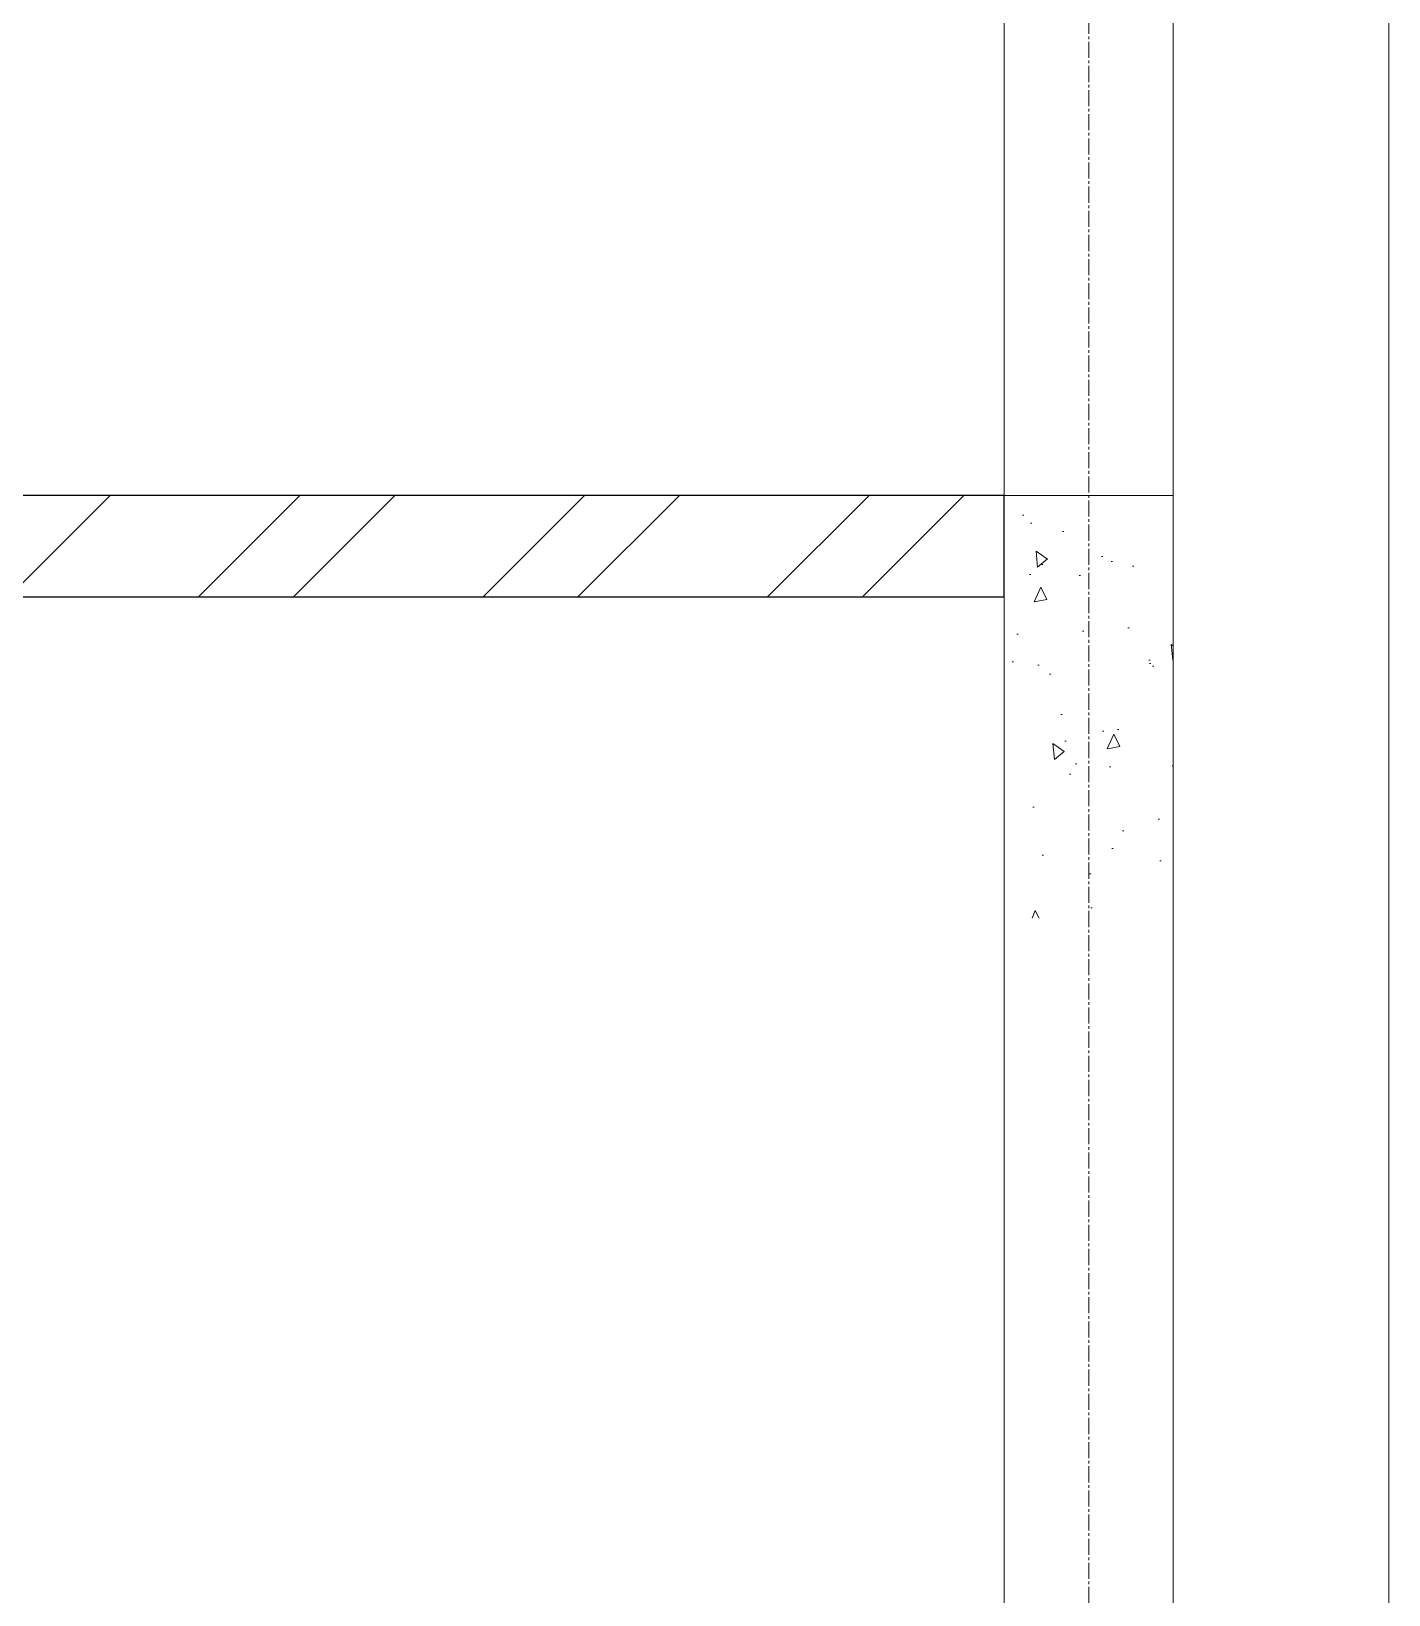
# Model space of a CAD drawing. Header units: millimetres. Extents: x -24360 to 609566, y -391049 to 148426.
# Drawn here: x 212878 to 214484, y 16953 to 18804 of the extents above; entities that cross this region are included whole.
import ezdxf

# ---------------------------------------------------------------- set-up
doc = ezdxf.new("R2010")
doc.units = ezdxf.units.MM
doc.linetypes.add('CENTER2', pattern=[28.575, 19.05, -3.175, 3.175, -3.175])
for name, color, linetype, lineweight in [('A-Wall-Open', 8, 'Continuous', 0), ('АР_Стены кирпич', 32, 'Continuous', 25), ('АР_Стены ПЕНОблок', 52, 'Continuous', 20), ('АР_Штриховка', 8, 'Continuous', 0)]:
    doc.layers.add(name, color=color, linetype=linetype, lineweight=lineweight)
doc.layers.add('АР_Оси_РД_100', color=7, linetype='Continuous', lineweight=0, true_color=0x525252)
doc.layers.add('РД_Витраж_проем', color=80, linetype='Continuous', lineweight=0, plot=False)

msp = doc.modelspace()

# ---------------------------------------------------------------- hatches: boundary and pattern name
at = {"layer": 'АР_Штриховка', "linetype": 'Continuous', "lineweight": 0, "true_color": 0x000000}
h = msp.add_hatch(dxfattribs=at)
h.set_pattern_fill('AR-CONC', color=18, angle=-315, style=0)
h.set_pattern_definition([(95, (194029.4, -14045.81), (140.09465, 117.5534), [19.05, -209.55]), (40, (194029.4, -14045.81), (-160.01845, 110.1767), [15.24, -167.6406]), (145.45144, (194041.07, -14036.02), (-19.9238, 227.7301), [16.19, -178.09024]), (91.1842, (193993.48, -14009.9), (221.4102, 161.9534), [28.575, -314.325]), (141.63556, (194011.93, -13996.4), (-7.0866, 342.8268), [24.285, -267.1356]), (36.18415, (193993.48, -14009.9), (-7.0866, 342.8268), [22.86, -251.4597]), (66, (194020.42, -14000.91), (179.52, 34.89515), [19.05, -209.55]), (11, (194020.42, -14000.91), (-86.5399, 173.9412), [15.24, -167.64]), (116.45145, (194035.38, -13998), (92.98005, 208.83634), [16.19, -178.0899]), (82.5, (194029.4, -14045.81), (-57.60547, 61.97341), [0, -165.608, 0, -170.18, 0, -168.275]), (52.5, (194029.4, -14045.81), (-23.58973, 118.087), [0, -97.028, 0, -161.798, 0, -64.135]), (12.5, (193989.35, -14085.86), (99.92786, 91.8262), [0, -63.5, 0, -198.12, 0, -262.89]), (2.5, (193971.39, -14103.82), (86.7639, 122.7224), [0, -82.55, 0, -131.572, 0, -186.69])])
h.paths.add_polyline_path([(214229.403, 19354.189), (214029.403, 19354.189), (214029.403, 19354.187), (214229.403, 19354.187)], flags=0)
h.paths.add_polyline_path([(214229.404, 18254.187), (214029.404, 18254.187), (214029.404, 17754.187), (214229.404, 17754.187)], flags=0)
h = msp.add_hatch(dxfattribs=at)
h.set_pattern_fill('ANSI32', color=18, scale=25, angle=360, style=0)
h.set_pattern_definition([(45, (194029.4, -14045.8), (-168.3798, 168.3798), []), (45, (194141.65, -14045.8), (-168.3798, 168.3798), [])])
h.paths.add_polyline_path([(214029.4, 18134.189), (214029.4, 18254.189), (210174.589, 18254.189), (210174.589, 18134.189)], flags=0)

# ---------------------------------------------------------------- linework, layer by layer
at = {"layer": 'A-Wall-Open', "color": 18, "linetype": 'Continuous', "lineweight": 0, "true_color": 0x000000}
for p, q in [((214029.403, 19354.187), (214029.404, 18254.187)), ((214229.4, 19354.189), (214229.4, 18254.189)), ((214229.403, 19354.187), (214229.404, 18254.187)), ((214484.4, 19354.189), (214484.4, 18254.189)), ((214029.404, 17754.187), (214029.405, 15554.187)), ((214229.404, 17754.187), (214229.405, 15554.187))]:
    msp.add_line(p, q, dxfattribs=at)
at = {"layer": 'АР_Оси_РД_100', "linetype": 'CENTER2'}
msp.add_line((214129.4, -4259.177), (214129.4, 29954.189), dxfattribs=at)
at = {"layer": 'АР_Стены кирпич', "color": 18, "linetype": 'Continuous', "lineweight": 25, "true_color": 0x000000}
for p, q in [((214029.4, 18254.189), (210174.589, 18254.189)), ((214029.4, 18134.189), (214029.4, 18254.189)), ((210174.589, 18134.189), (214029.4, 18134.189))]:
    msp.add_line(p, q, dxfattribs=at)
at = {"layer": 'АР_Стены ПЕНОблок', "color": 18, "linetype": 'Continuous', "lineweight": 20, "true_color": 0x000000}
for p, q in [((214229.404, 18254.187), (214029.404, 18254.187)), ((214029.404, 18254.187), (214029.404, 17754.187)), ((214229.404, 17754.187), (214229.404, 18254.187))]:
    msp.add_line(p, q, dxfattribs=at)
at = {"layer": 'РД_Витраж_проем', "color": 18, "linetype": 'Continuous', "lineweight": 0, "true_color": 0x000000}
for p, q in [((214229.4, 19354.189), (214229.4, 15554.189)), ((214484.4, 19354.189), (214484.4, 15554.189))]:
    msp.add_line(p, q, dxfattribs=at)

doc.saveas('drawing.dxf')
